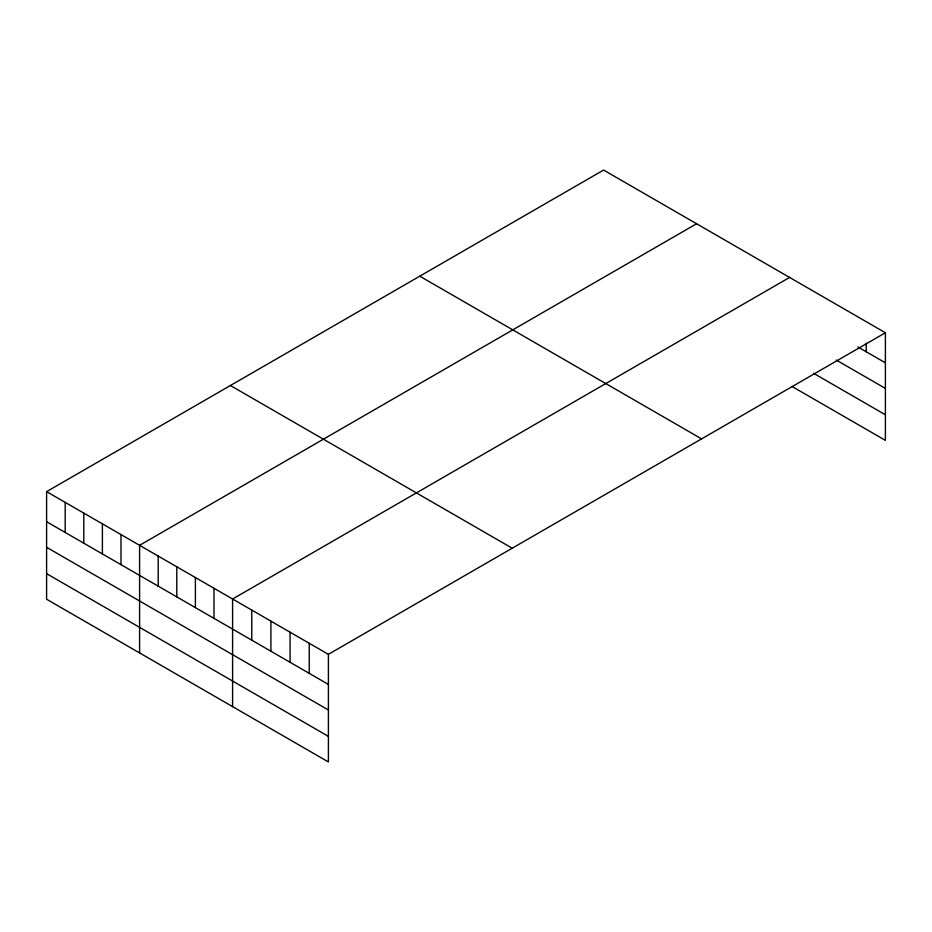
<?xml version="1.0" encoding="UTF-8"?>
<svg xmlns="http://www.w3.org/2000/svg" width="932" height="932" viewBox="0 0 932 932"><rect width="100%" height="100%" fill="white"/><g stroke="black" fill="none" stroke-linecap="round" stroke-linejoin="round"><path stroke-width="1.4" d="M46.6 491.642L328.402 654.334L328.402 761.945L46.6 599.241L46.6 491.642L603.598 170.055L885.4 332.759L885.4 440.358L791.979 386.43M696.588 223.75L139.59 545.325L139.59 652.936M789.59 277.433L232.592 599.02L232.592 706.619M328.402 654.334L885.4 332.759M857.859 346.925L885.4 362.828M836.295 360.067L885.4 388.411M813.543 373.289L885.4 414.775M419.784 276.187L701.586 438.879M230.414 385.522L512.216 548.214M46.6 521.722L328.402 684.414M46.6 547.305L328.402 709.998M46.6 573.658L328.402 736.362M866.236 343.174L866.236 351.772M309.238 643.278L309.238 673.347M290.073 632.211L290.073 662.291M270.909 621.143L270.909 651.223M251.756 610.087L251.756 640.156M213.987 588.278L213.987 618.359M195.394 577.549L195.394 607.617M176.789 566.807L176.789 596.876M158.195 556.066L158.195 586.146M120.997 534.595L120.997 564.664M102.392 523.854L102.392 553.934M83.798 513.113L83.798 543.193M65.193 502.383L65.193 532.452"/></g></svg>
